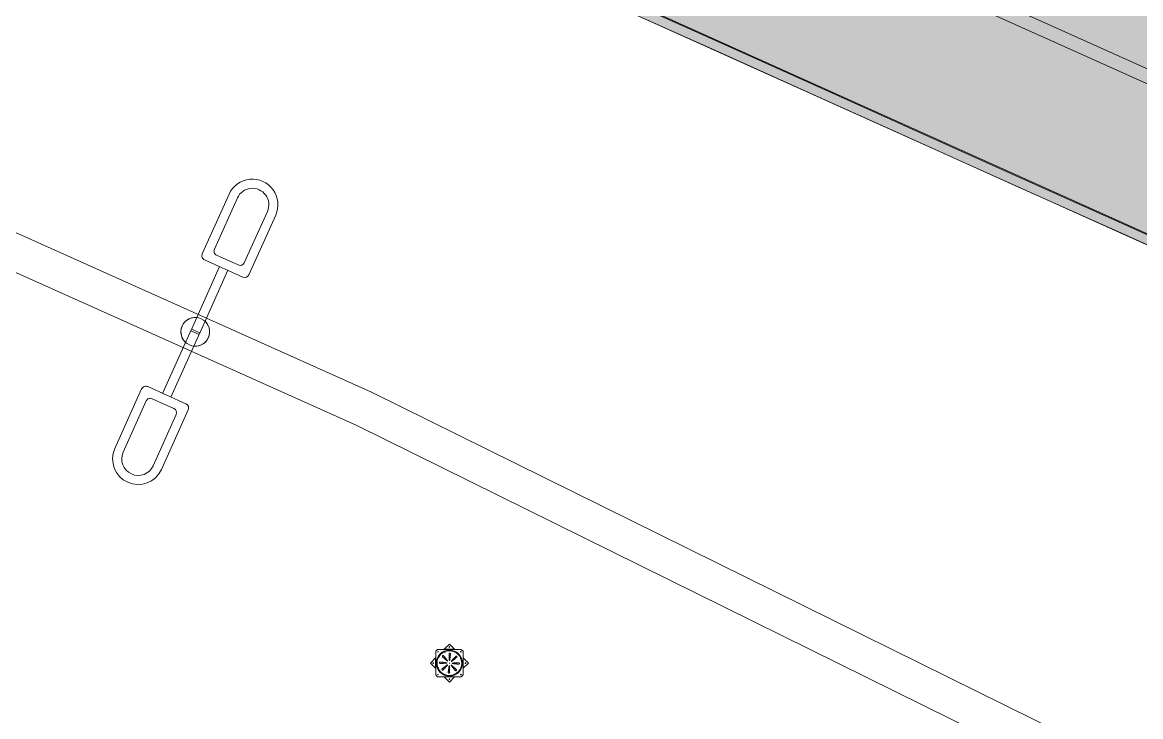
# Model space of a CAD drawing. Header units: metres. Extents: x -17822 to 152406, y -4219 to 19791.
# Drawn here: x 120536 to 121762, y 4820 to 5581 of the extents above; entities that cross this region are included whole.
import ezdxf

# ---------------------------------------------------------------- set-up
doc = ezdxf.new("R2010")
doc.units = ezdxf.units.M
doc.header["$LTSCALE"] = 100
doc.header["$MEASUREMENT"] = 0
doc.layers.get('0').update_dxf_attribs({"color": 9, "lineweight": 9})
for name, color, linetype, lineweight in [('06A', 9, 'Continuous', 9), ('06B', 9, 'Continuous', 9), ('06D', 9, 'Continuous', 9), ('09', 9, 'Continuous', 9)]:
    doc.layers.add(name, color=color, linetype=linetype, lineweight=lineweight)

# ---------------------------------------------------------------- blocks, each defined once
blk = doc.blocks.new('p-suzgec')
at = {"ltscale": 25}
for p, q in [((-13.25, 15.00000000000091), (-15.25, 13.00000000000091)), ((-15.25, 13.00000000000091), (-15.25, -12.99999999999909)), ((12.75, 15.00000000000091), (-13.25, 15.00000000000091)), ((-6.109650044982118, 15.00000000000091), (-5.90965004498139, 15.20000000000164)), ((-5.893768782261759, 12.31870017218989), (-5.974186235293018, 12.51284507791206)), ((-5.90965004498139, 15.20000000000164), (-0.25, 20.85965004500486)), ((-5.90965004498139, 15.20000000000164), (5.409650045028684, 15.20000000000164)), ((-5.759735876508785, 11.9951161132858), (-5.893768782261759, 12.3187001721908)), ((-5.05030670277847, 12.89552851027656), (-4.969889249747211, 12.7013836045553)), ((-4.969889249747211, 12.7013836045553), (-4.835856343990599, 12.37779954565121)), ((-0.25, 20.85965004500486), (5.409650045028684, 15.20000000000164)), ((5.409650045028684, 15.20000000000164), (5.609650044982118, 15.00000000000091)), ((14.75, 13.00000000000091), (12.75, 15.00000000000091)), ((14.75, -12.99999999999909), (14.75, 13.00000000000091)), ((-21.10965004498212, 9.095e-13), (-15.45000000000072, 5.659650045004128)), ((-15.45000000000072, -5.659650045001398), (-21.10965004498212, 9.095e-13)), ((-15.45000000000072, 5.659650045004128), (-15.25, 5.859650045004855)), ((-15.45000000000072, -5.659650045001398), (-15.45000000000072, 5.659650045004128)), ((-10.49204573235329, 1.197096556985343), (-3.392690966185909, 0.2624487707616936)), ((-3.269797998480498, 0.2462696046241035), (-3.392690966185909, 0.2624487707616936)), ((-0.25, 0), (-0.5, 0)), ((-0.25, 0), (-0.25, 0.25)), ((-0.25, 0), (0, 0)), ((-0.25, 0), (-0.25, -0.25)), ((-0.0037303953431547, 3.019797998473222), (0.0124487707398657, 3.142690966207737)), ((0.9470965569853432, 10.24204573236784), (0.0124487707398657, 3.142690966207737)), ((12.06870017219262, 5.64376878227722), (12.26284507792297, 5.724186235293018)), ((12.64552851030748, 4.800306702782108), (12.45138360457349, 4.71988924976631)), ((14.75, 5.859650045004855), (14.95000000000073, 5.659650045004128)), ((14.95000000000073, 5.659650045004128), (14.95000000000073, -5.659650045001398)), ((14.95000000000073, 5.659650045004128), (20.60965004498212, 9.095e-13)), ((20.60965004498212, 9.095e-13), (14.95000000000073, -5.659650045001398)), ((-15.25, -5.859650045002126), (-15.45000000000072, -5.659650045002308)), ((-13.14552851026019, -4.800306702773923), (-12.95138360452984, -4.719889249758125)), ((-12.95138360452984, -4.719889249758125), (-12.62779954564758, -4.585856343992418)), ((-12.56870017219262, -5.643768782269944), (-12.76284507787932, -5.724186235285742)), ((-12.2451161132667, -5.509735876504237), (-12.56870017219262, -5.643768782269944)), ((-1.447096556985343, -10.24204573236329), (-0.5124487707398658, -3.14269096620228)), ((-0.4962696046095516, -3.019797998468675), (-0.5124487707398658, -3.14269096620228)), ((2.769797998480498, -0.2462696046186465), (2.892690966185909, -0.2624487707571461)), ((9.992045732353288, -1.197096556980795), (2.892690966185909, -0.2624487707571461)), ((5.259735876508785, -11.99511611327761), (5.393768782261759, -12.31870017218261)), ((14.95000000000073, -5.659650045002308), (14.75, -5.859650045002126)), ((-15.25, -12.99999999999909), (-13.25, -14.99999999999909)), ((-13.25, -14.99999999999909), (12.75, -14.99999999999909)), ((-5.90965004498139, -15.19999999999891), (-6.109650044982118, -14.99999999999909)), ((5.409650045028684, -15.19999999999891), (-5.90965004498139, -15.19999999999891)), ((-0.25, -20.85965004500213), (-5.90965004498139, -15.19999999999891)), ((5.409650045028684, -15.19999999999891), (-0.25, -20.85965004500213)), ((4.469889249790867, -12.70138360454803), (4.335856343990599, -12.37779954564394)), ((4.55030670277847, -12.89552851026928), (4.469889249790867, -12.70138360454803)), ((5.393768782261759, -12.31870017218352), (5.474186235293018, -12.51284507790478)), ((5.609650044982118, -14.99999999999909), (5.409650045028684, -15.19999999999891)), ((12.75, -14.99999999999909), (14.75, -12.99999999999909))]:
    blk.add_line(p, q, dxfattribs=at)
for centre, radius in [((-0.25, 3.638e-12), 14.29999999999999), ((-12.75, 12.50000000000091), 0.3), ((-0.25, 17.67766952966485), 0.4000000000000008), ((-0.25, 17.67766952966485), 0.3580950766099034), ((12.25, 12.50000000000091), 0.3), ((-17.92766952966485, 9.095e-13), 0.4000000000000008), ((-17.92766952966485, 9.095e-13), 0.3580950766099034), ((17.42766952966485, 9.095e-13), 0.4000000000000007), ((17.42766952966485, 9.095e-13), 0.3580950766099034), ((-12.75, -12.49999999999909), 0.3), ((12.25, -12.49999999999909), 0.3), ((-0.25, -17.67766952966212), 0.4000000000000008), ((-0.25, -17.67766952966303), 0.3580950766099034)]:
    blk.add_circle(centre, radius, dxfattribs=at)
for centre, radius, start, end in [((-0.25, 3.638e-12), 13.54999999999999, 114.6147155052263, 200.3852844985426), ((-0.25, 5.457000000000001e-12), 13.7599999999984, 110.417572820394, 114.5824271695058), ((-0.25, 5.457000000000001e-12), 13.69999999999724, 110.4084486708165, 114.5915513307097), ((-0.25, 3.638e-12), 13.25238115423705, 110.3377704009891, 114.662229603447), ((-0.25, 3.638e-12), 13.1999999999999, 110.3291859899087, 114.6708140010805), ((-0.25, 3.638e-12), 13.54999999999999, 24.61471550310444, 110.3852845044589), ((-0.25, 3.638e-12), 13.55, 294.6147155052263, 20.38528449854262), ((-0.25, 3.638e-12), 13.1999999999999, 20.32918599355558, 24.67081400469464), ((-0.25, 4.5475e-12), 13.252381154235, 20.33777040741776, 24.66222959722354), ((-0.25, 3.638e-12), 13.70000000000007, 20.40844866049673, 24.59155133977938), ((-0.25, 3.638e-12), 13.76000000000045, 20.41757282469414, 24.5824271715112), ((-0.25, 3.638e-12), 13.75999999999951, 200.4175728246941, 204.5824271715112), ((-0.25, 2.7285e-12), 13.69999999999724, 200.4084486604968, 204.5915513397793), ((-0.25, 3.638e-12), 13.25238115423775, 200.3377704074178, 204.6622295972235), ((-0.25, 3.638e-12), 13.19999999999993, 200.3291859935556, 204.6708140046947), ((-0.25, 3.638e-12), 13.54999999999999, 204.6147155031045, 290.385284504459), ((-0.25, 3.638e-12), 13.1999999999999, 290.3291859899087, 294.6708140010806), ((-0.25, 3.638e-12), 13.25238115423766, 290.3377704009891, 294.662229603447), ((-0.25, 3.638e-12), 13.6999999999992, 290.4084486708165, 294.5915513307097), ((-0.25, 3.638e-12), 13.75999999999945, 290.4175728203941, 294.5824271695058)]:
    blk.add_arc(centre, radius, start, end, dxfattribs=at)
for points, knots in [([(-10.46928606615256, -0.3026083914064657), (-10.56732460362764, -0.3053490773854719), (-10.6722236912683, -0.2878953862946218), (-10.86589724267833, -0.2104036031514624), (-10.95459624538125, -0.1501680073379248), (-11.09332100753818, -0.0094831150026948), (-11.15235923216824, 0.0796205597216613), (-11.22762912516555, 0.2747618499233795), (-11.24385338486172, 0.3808014860132971), (-11.2352074899245, 0.5788250360310486), (-11.20980300521478, 0.6830471218891035), (-11.11781185278596, 0.8708856371349611), (-11.05123238950182, 0.954504725161314), (-10.90077402060706, 1.082563609319549), (-10.80716266632225, 1.134839363046012), (-10.60749553441928, 1.195149470398973), (-10.50150064076297, 1.203397894883892), (-10.40409285239729, 1.192134245182387)], [2.169267774827236, 2.169267774827236, 2.169267774827236, 2.169267774827236, 2.468106939247626, 2.468106939247626, 2.768207167394642, 2.768207167394642, 3.065525473568619, 3.065525473568619, 3.362843779742595, 3.362843779742595, 3.66016208591657, 3.66016208591657, 3.957480392090545, 3.957480392090545, 4.257580620237561, 4.257580620237561, 4.556349938830072, 4.556349938830072, 4.556349938830072, 4.556349938830072]), ([(-7.690102921893412, 7.012150030668634), (-7.7613645941492, 7.079535787674103), (-7.823197827070544, 7.166052267220948), (-7.905350743232702, 7.357795114112379), (-7.925477411270549, 7.463107778654375), (-7.924091389962995, 7.660680240111105), (-7.902831906314532, 7.76543238170143), (-7.818070028442889, 7.956641963049151), (-7.754560966743155, 8.043095592849568), (-7.6084236007664, 8.177005816980454), (-7.516763773652201, 8.232738277215503), (-7.318894318119419, 8.300512597431405), (-7.212687903920594, 8.312561431635004), (-7.015746465651318, 8.296722604087336), (-6.912588702281938, 8.267493920629931), (-6.728757033451984, 8.168953623544438), (-6.647974808467553, 8.099836432354095), (-6.5870617039036, 8.022994121605734)], [2.169267774827237, 2.169267774827237, 2.169267774827237, 2.169267774827237, 2.468106939247627, 2.468106939247627, 2.768207167394643, 2.768207167394643, 3.065525473568619, 3.065525473568619, 3.362843779742594, 3.362843779742594, 3.660162085916569, 3.660162085916569, 3.957480392090544, 3.957480392090544, 4.257580620237561, 4.257580620237561, 4.556349938830071, 4.556349938830071, 4.556349938830071, 4.556349938830071]), ([(-3.468189580551551, 0.3901081838366735), (-3.467733072535338, 0.3900553960020261), (-3.467277114046737, 0.3900013961356308), (-3.466821718215214, 0.3899461926184813), (-3.437212401255237, 0.3863569230124995), (-3.406182339182123, 0.3768891133440775), (-3.350107435835525, 0.3466170273277385), (-3.325063247746584, 0.3258101064066068), (-3.286688151583803, 0.280251024167228), (-3.270521014557743, 0.2524370738501602), (-3.25009845909517, 0.1926051041818937), (-3.245846746209281, 0.1605853841356293), (-3.248442583251744, 0.1011309400646496), (-3.255468819617817, 0.0696036259168977), (-3.281028360874188, 0.0117792779492447), (-3.29955812254775, -0.0145197730553264), (-3.341757925554702, -0.0565608792230705), (-3.368520255571638, -0.0751058787136572), (-3.427020163089764, -0.1003755204546906), (-3.458757320418953, -0.107102854140976), (-3.494906053318119, -0.1083094372770574), (-3.501333430594968, -0.1082818879949627), (-3.507811567000317, -0.1079990464531875)], [-0.001398503542098, -0.001398503542098, -0.001398503542098, -0.001398503542098, 0, 0, 0, 0.0909291013476903, 0.0909291013476903, 0.1818582026953806, 0.1818582026953806, 0.2711248308511078, 0.2711248308511078, 0.360391459006835, 0.360391459006835, 0.4496580871625623, 0.4496580871625623, 0.5389247153182894, 0.5389247153182894, 0.6298538166659796, 0.6298538166659796, 0.7207829180136698, 0.7207829180136698, 0.7401198426695906, 0.7401198426695906, 0.7401198426695906, 0.7401198426695906]), ([(-2.249755533317511, 2.55145181773696), (-2.249470060087332, 2.551091691197143), (-2.249185832450166, 2.550731096196614), (-2.248902853716572, 2.550370047927572), (-2.230503901744668, 2.526895102228081), (-2.215257086885685, 2.498258782501579), (-2.197011739808658, 2.437202240796069), (-2.194015539436804, 2.404780610694615), (-2.199095384730753, 2.345430183973803), (-2.207330925390124, 2.3143308588742), (-2.235197589405288, 2.257582339924738), (-2.25483253551647, 2.231934563717913), (-2.29870871012099, 2.191729457151268), (-2.325970187132043, 2.174404578888243), (-2.384931500630045, 2.151589915259137), (-2.416630258085206, 2.146096198092891), (-2.476197576150299, 2.146208413690146), (-2.508234696135332, 2.152018943839721), (-2.56746871247742, 2.175516290128143), (-2.594667214900255, 2.193200905996491), (-2.621081412165949, 2.217908737056859), (-2.625606773981417, 2.222473059415278), (-2.629987508942576, 2.227253792732881)], [-0.0013985035420983, -0.0013985035420983, -0.0013985035420983, -0.0013985035420983, 0, 0, 0, 0.0909291013476902, 0.0909291013476902, 0.1818582026953803, 0.1818582026953803, 0.2711248308511076, 0.2711248308511076, 0.3603914590068348, 0.3603914590068348, 0.4496580871625623, 0.4496580871625623, 0.5389247153182897, 0.5389247153182897, 0.62985381666598, 0.62985381666598, 0.7207829180136703, 0.7207829180136703, 0.7401198426695902, 0.7401198426695902, 0.7401198426695902, 0.7401198426695902]), ([(-0.5526083914082847, 10.2192860661753), (-0.555349077378196, 10.31732460362218), (-0.5378953862928029, 10.42222369127557), (-0.4604036031305441, 10.61589724269288), (-0.4001680073342869, 10.7045962453667), (-0.2594831150017853, 10.84332100757365), (-0.1703794402528729, 10.90235923217369), (0.0247618499197415, 10.97762912517009), (0.1308014859896502, 10.9938533848599), (0.3288250360637903, 10.98520748994815), (0.4330471219036554, 10.95980300522024), (0.6208856371231378, 10.86781185280324), (0.7045047251522192, 10.80123238952001), (0.8325636093504726, 10.6507740206307), (0.8848393630687496, 10.55716266634772), (0.9451494704007928, 10.35749553441656), (0.9533978948820732, 10.25150064075751), (0.9421342452042154, 10.15409285243368)], [2.169267774827236, 2.169267774827236, 2.169267774827236, 2.169267774827236, 2.468106939247626, 2.468106939247626, 2.768207167394642, 2.768207167394642, 3.065525473568616, 3.065525473568616, 3.362843779742592, 3.362843779742592, 3.660162085916569, 3.660162085916569, 3.957480392090545, 3.957480392090545, 4.257580620237561, 4.257580620237561, 4.556349938830072, 4.556349938830072, 4.556349938830072, 4.556349938830072]), ([(0.1401081838630489, 3.218189580550642), (0.1400553959902027, 3.21773307254898), (0.1400013961356308, 3.217277114074931), (0.1399461926412187, 3.216821718233403), (0.1363569230306894, 3.187212401255237), (0.1268891133368015, 3.156182339190308), (0.0966170273241005, 3.100107435855533), (0.0758101064238872, 3.07506324777205), (0.0302510241963319, 3.036688151610178), (0.0024370738756261, 3.020521014591395), (-0.0573948957971879, 3.000098459116088), (-0.0894146158825606, 2.995846746205643), (-0.1488690599326219, 2.998442583293581), (-0.1803963740821928, 3.005468819636007), (-0.2382207220434793, 3.031028360878735), (-0.2645197730525979, 3.049558122558663), (-0.3065608792021521, 3.091757925545607), (-0.3251058787100192, 3.118520255578914), (-0.3503755204365007, 3.177020163118868), (-0.357102854130062, 3.208757320413496), (-0.3583094372879714, 3.24490605333267), (-0.3582818879731349, 3.251333430631348), (-0.3579990464277216, 3.257811566986674)], [-0.0013985035420976, -0.0013985035420976, -0.0013985035420976, -0.0013985035420976, 0, 0, 0, 0.0909291013476903, 0.0909291013476903, 0.1818582026953805, 0.1818582026953805, 0.2711248308511078, 0.2711248308511078, 0.3603914590068352, 0.3603914590068352, 0.4496580871625627, 0.4496580871625627, 0.5389247153182901, 0.5389247153182901, 0.6298538166659801, 0.6298538166659801, 0.7207829180136702, 0.7207829180136702, 0.7401198426695911, 0.7401198426695911, 0.7401198426695911, 0.7401198426695911]), ([(2.301451817758788, 1.999755533368443), (2.301091691198962, 1.999470060100065), (2.300731096183881, 1.99918583244289), (2.300370047938486, 1.998902853736581), (2.276895102251728, 1.980503901793781), (2.248258782503398, 1.965257086905694), (2.187202240806072, 1.947011739806839), (2.154780610697343, 1.94401553946227), (2.095430183970165, 1.949095384733482), (2.064330858876928, 1.95733092539649), (2.007582339923828, 1.985197589414383), (1.981934563722461, 2.004832535560126), (1.94172945716491, 2.048708710142818), (1.924404578887333, 2.075970187132952), (1.901589915250951, 2.134931500635502), (1.896096198121085, 2.16663025807793), (1.896208413691056, 2.226197576193953), (1.902018943848815, 2.25823469613806), (1.925516290124505, 2.317468712490153), (1.943200905992853, 2.344667214898436), (1.967908737064135, 2.371081412195053), (1.972473059409821, 2.375606773983236), (1.977253792712872, 2.379987508958038)], [-0.0013985035420974, -0.0013985035420974, -0.0013985035420974, -0.0013985035420974, 0, 0, 0, 0.0909291013476903, 0.0909291013476903, 0.1818582026953806, 0.1818582026953806, 0.2711248308511081, 0.2711248308511081, 0.3603914590068356, 0.3603914590068356, 0.4496580871625627, 0.4496580871625627, 0.5389247153182897, 0.5389247153182897, 0.6298538166659798, 0.6298538166659798, 0.7207829180136698, 0.7207829180136698, 0.7401198426695906, 0.7401198426695906, 0.7401198426695906, 0.7401198426695906]), ([(2.968189580551551, -0.3901081838275786), (2.967733072582632, -0.3900553959929311), (2.967277114094031, -0.3900013961274453), (2.966821718262509, -0.3899461926093863), (2.937212401255237, -0.3863569230034045), (2.906182339182123, -0.3768891133349825), (2.850107435882819, -0.3466170273186435), (2.825063247793877, -0.3258101063975118), (2.786688151583803, -0.2802510241590426), (2.770521014601399, -0.2524370738410653), (2.75009845909517, -0.1926051041737082), (2.74584674620928, -0.1605853841265343), (2.748442583299038, -0.1011309400564642), (2.755468819661473, -0.0696036259078028), (2.781028360874188, -0.0117792779401498), (2.79955812254775, 0.0145197730644213), (2.841757925554702, 0.05656087923125599), (2.868520255571638, 0.0751058787227521), (2.927020163089764, 0.100375520462876), (2.958757320418953, 0.1071028541500709), (2.994906053318119, 0.1083094372861524), (3.001333430642262, 0.1082818880040577), (3.007811567000317, 0.1079990464622824)], [-0.0013985035420981, -0.0013985035420981, -0.0013985035420981, -0.0013985035420981, 0, 0, 0, 0.0909291013476898, 0.0909291013476898, 0.1818582026953796, 0.1818582026953796, 0.2711248308511073, 0.2711248308511073, 0.360391459006835, 0.360391459006835, 0.4496580871625626, 0.4496580871625626, 0.5389247153182902, 0.5389247153182902, 0.6298538166659802, 0.6298538166659802, 0.7207829180136704, 0.7207829180136704, 0.7401198426695906, 0.7401198426695906, 0.7401198426695906, 0.7401198426695906]), ([(6.762150030677731, 7.440102921889774), (6.829535787692293, 7.511364594176484), (6.9160522672355, 7.573197827068725), (7.107795114116014, 7.655350743266353), (7.213107778690755, 7.675477411273277), (7.410680240114742, 7.674091389966633), (7.515432381722348, 7.652831906304527), (7.706641963031871, 7.568070028470174), (7.793095592875033, 7.504560966763165), (7.927005816996825, 7.358423600789138), (7.982738277223687, 7.26676377370677), (8.050512597430497, 7.068894318123966), (8.062561431666836, 6.962687903968799), (8.046722604100067, 6.765746465661322), (8.01749392063357, 6.662588702301036), (7.918953623528067, 6.478757033448347), (7.849836432375013, 6.397974808483922), (7.772994121631199, 6.3370617039036)], [2.169267774827235, 2.169267774827235, 2.169267774827235, 2.169267774827235, 2.468106939247627, 2.468106939247627, 2.768207167394643, 2.768207167394643, 3.065525473568619, 3.065525473568619, 3.362843779742595, 3.362843779742595, 3.660162085916571, 3.660162085916571, 3.957480392090547, 3.957480392090547, 4.257580620237563, 4.257580620237563, 4.556349938830074, 4.556349938830074, 4.556349938830074, 4.556349938830074]), ([(9.969286066152563, 0.3026083914146511), (10.06732460362764, 0.3053490773936573), (10.1722236912683, 0.2878953863018978), (10.36589724267833, 0.2104036031596479), (10.45459624538125, 0.1501680073461102), (10.59332100758183, 0.0094831150108803), (10.65235923216824, -0.0796205597143853), (10.72762912521284, -0.274761849915194), (10.74385338486172, -0.3808014860060211), (10.7352074899718, -0.5788250360237726), (10.70980300521478, -0.683047121880918), (10.61781185283325, -0.8708856371267756), (10.55123238954547, -0.9545047251531286), (10.40077402060706, -1.082563609312273), (10.30716266636591, -1.134839363037826), (10.10749553441928, -1.195149470391697), (10.00150064076297, -1.203397894875706), (9.904092852444592, -1.192134245175111)], [2.169267774827239, 2.169267774827239, 2.169267774827239, 2.169267774827239, 2.468106939247626, 2.468106939247626, 2.768207167394643, 2.768207167394643, 3.065525473568619, 3.065525473568619, 3.362843779742594, 3.362843779742594, 3.66016208591657, 3.66016208591657, 3.957480392090547, 3.957480392090547, 4.257580620237561, 4.257580620237561, 4.556349938830072, 4.556349938830072, 4.556349938830072, 4.556349938830072]), ([(-7.262150030677731, -7.440102921881588), (-7.329535787644999, -7.511364594169207), (-7.416052267188205, -7.573197827060539), (-7.607795114068722, -7.655350743258167), (-7.713107778643462, -7.675477411265093), (-7.910680240114742, -7.674091389959358), (-8.015432381722349, -7.65283190629634), (-8.20664196303187, -7.568070028462897), (-8.293095592827738, -7.504560966754979), (-8.427005816949531, -7.358423600780952), (-8.482738277176395, -7.266763773698585), (-8.550512597430497, -7.06889431811669), (-8.562561431619542, -6.962687903960612), (-8.546722604056413, -6.765746465653138), (-8.51749392063357, -6.66258870229285), (-8.418953623528067, -6.478757033440161), (-8.34983643232772, -6.397974808475738), (-8.272994121583906, -6.337061703896325)], [2.169267774827236, 2.169267774827236, 2.169267774827236, 2.169267774827236, 2.468106939247626, 2.468106939247626, 2.768207167394642, 2.768207167394642, 3.065525473568618, 3.065525473568618, 3.362843779742593, 3.362843779742593, 3.66016208591657, 3.66016208591657, 3.957480392090547, 3.957480392090547, 4.257580620237563, 4.257580620237563, 4.556349938830072, 4.556349938830072, 4.556349938830072, 4.556349938830072]), ([(-2.801451817715134, -1.999755533360257), (-2.801091691198962, -1.99947006009188), (-2.800731096183881, -1.999185832433795), (-2.80037004789483, -1.998902853727486), (-2.776895102208072, -1.980503901784686), (-2.748258782456105, -1.965257086897508), (-2.687202240806072, -1.947011739797744), (-2.654780610697344, -1.944015539454085), (-2.595430183970165, -1.949095384724387), (-2.564330858876928, -1.957330925388305), (-2.507582339923828, -1.985197589405288), (-2.481934563722461, -2.00483253555194), (-2.441729457117617, -2.048708710133723), (-2.424404578887333, -2.075970187124767), (-2.401589915250951, -2.134931500626407), (-2.396096198073792, -2.166630258068835), (-2.396208413643762, -2.226197576184858), (-2.402018943801522, -2.258234696128965), (-2.425516290124505, -2.317468712481058), (-2.443200905992853, -2.344667214889341), (-2.467908737016841, -2.371081412185958), (-2.472473059409821, -2.37560677397505), (-2.477253792712872, -2.379987508948943)], [-0.0013985035420968, -0.0013985035420968, -0.0013985035420968, -0.0013985035420968, 0, 0, 0, 0.09092910134769, 0.09092910134769, 0.18185820269538, 0.18185820269538, 0.2711248308511075, 0.2711248308511075, 0.3603914590068351, 0.3603914590068351, 0.4496580871625629, 0.4496580871625629, 0.5389247153182906, 0.5389247153182906, 0.6298538166659805, 0.6298538166659805, 0.7207829180136704, 0.7207829180136704, 0.74011984266959, 0.74011984266959, 0.74011984266959, 0.74011984266959]), ([(0.0526083914082847, -10.21928606616711), (0.055349077378196, -10.31732460361491), (0.0378953863400966, -10.42222369126739), (-0.0395963968258002, -10.6158972426856), (-0.0998319926220575, -10.70459624535942), (-0.2405168849509209, -10.84332100756546), (-0.3296205596998334, -10.90235923216551), (-0.5247618499197415, -10.97762912516191), (-0.6308014859896502, -10.99385338485262), (-0.8288250360164965, -10.98520748994087), (-0.9330471218563616, -10.95980300521205), (-1.120885637123137, -10.86781185279597), (-1.204504725152219, -10.80123238951182), (-1.332563609303178, -10.65077402062252), (-1.384839363025093, -10.55716266634044), (-1.445149470353499, -10.35749553440837), (-1.453397894882073, -10.25150064074932), (-1.442134245160559, -10.15409285242549)], [2.169267774827236, 2.169267774827236, 2.169267774827236, 2.169267774827236, 2.468106939247626, 2.468106939247626, 2.768207167394642, 2.768207167394642, 3.065525473568619, 3.065525473568619, 3.362843779742594, 3.362843779742594, 3.660162085916569, 3.660162085916569, 3.957480392090545, 3.957480392090545, 4.257580620237561, 4.257580620237561, 4.556349938830071, 4.556349938830071, 4.556349938830071, 4.556349938830071]), ([(-0.6401081838193932, -3.218189580541547), (-0.6400553959902027, -3.217733072539886), (-0.6400013960883371, -3.217277114065836), (-0.639946192597563, -3.216821718224308), (-0.6363569229833957, -3.187212401247052), (-0.6268891133368016, -3.156182339181214), (-0.5966170273241005, -3.100107435846439), (-0.5758101063765935, -3.075063247763864), (-0.5302510241526761, -3.036688151601993), (-0.5024370738319704, -3.020521014583209), (-0.4426051041591564, -3.000098459106993), (-0.4105853841174394, -2.995846746197457), (-0.3511309400200844, -2.998442583285395), (-0.3196036259178072, -3.005468819627822), (-0.2617792779128649, -3.031028360870549), (-0.2354802269037464, -3.049558122550478), (-0.1934391207541921, -3.091757925536512), (-0.1748941212426871, -3.118520255570729), (-0.1496244795162056, -3.177020163109773), (-0.1428971458226442, -3.208757320404402), (-0.1416905627120286, -3.244906053323575), (-0.1417181119795714, -3.251333430623162), (-0.1420009535286226, -3.257811566978488)], [-0.0013985035420976, -0.0013985035420976, -0.0013985035420976, -0.0013985035420976, 0, 0, 0, 0.0909291013476901, 0.0909291013476901, 0.1818582026953802, 0.1818582026953802, 0.2711248308511076, 0.2711248308511076, 0.3603914590068349, 0.3603914590068349, 0.4496580871625624, 0.4496580871625624, 0.5389247153182898, 0.5389247153182898, 0.62985381666598, 0.62985381666598, 0.7207829180136702, 0.7207829180136702, 0.740119842669591, 0.740119842669591, 0.740119842669591, 0.740119842669591]), ([(1.749755533364805, -2.551451817727866), (1.749470060130988, -2.551091691188049), (1.749185832450166, -2.550731096187519), (1.748902853716572, -2.550370047918477), (1.730503901791962, -2.526895102218986), (1.715257086929341, -2.498258782492484), (1.697011739808658, -2.437202240787884), (1.694015539484098, -2.40478061068552), (1.699095384778047, -2.345430183965618), (1.707330925390124, -2.314330858866014), (1.735197589405288, -2.257582339916552), (1.754832535563764, -2.231934563708819), (1.798708710168284, -2.191729457143082), (1.825970187132043, -2.174404578880057), (1.884931500630045, -2.151589915250951), (1.916630258085206, -2.146096198084705), (1.976197576197591, -2.146208413681961), (2.008234696135332, -2.152018943831535), (2.06746871247742, -2.175516290119048), (2.094667214900255, -2.193200905987396), (2.121081412209605, -2.217908737048674), (2.125606773981417, -2.222473059406183), (2.12998750898987, -2.227253792724695)], [-0.001398503542097, -0.001398503542097, -0.001398503542097, -0.001398503542097, 0, 0, 0, 0.0909291013476904, 0.0909291013476904, 0.1818582026953808, 0.1818582026953808, 0.2711248308511082, 0.2711248308511082, 0.3603914590068356, 0.3603914590068356, 0.4496580871625637, 0.4496580871625637, 0.5389247153182916, 0.5389247153182916, 0.6298538166659814, 0.6298538166659814, 0.7207829180136712, 0.7207829180136712, 0.7401198426695922, 0.7401198426695922, 0.7401198426695922, 0.7401198426695922]), ([(7.190102921893412, -7.01215003066045), (7.261364594196492, -7.079535787666828), (7.323197827070544, -7.166052267212763), (7.405350743279996, -7.357795114104192), (7.425477411270549, -7.463107778647099), (7.424091389962995, -7.660680240102919), (7.402831906314532, -7.765432381693244), (7.318070028490182, -7.956641963040965), (7.25456096679045, -8.043095592842292), (7.108423600810057, -8.177005816973177), (7.016763773699495, -8.232738277208227), (6.818894318119419, -8.300512597423221), (6.712687903967888, -8.312561431627728), (6.515746465651318, -8.296722604080058), (6.412588702329231, -8.267493920621746), (6.228757033451984, -8.168953623536252), (6.147974808467553, -8.099836432345908), (6.0870617039036, -8.022994121597547)], [2.169267774827236, 2.169267774827236, 2.169267774827236, 2.169267774827236, 2.468106939247625, 2.468106939247625, 2.768207167394641, 2.768207167394641, 3.065525473568616, 3.065525473568616, 3.362843779742593, 3.362843779742593, 3.660162085916569, 3.660162085916569, 3.957480392090544, 3.957480392090544, 4.257580620237561, 4.257580620237561, 4.556349938830071, 4.556349938830071, 4.556349938830071, 4.556349938830071])]:
    blk.add_open_spline(points, degree=3, knots=knots, dxfattribs=at)
for points, weights in [([(-10.40409285239729, 1.192134245182387), (-5.137961372733116, 0.5831905324957916), (-3.468189580551551, 0.3901081838366735)], [1.043571220722654, 1.194704331472031, 1]), ([(-2.629987508942576, 2.227253792732881), (-3.853269404593447, 3.384001507533867), (-7.690102921893412, 7.012150030668634)], [1, 1.192890122442924, 1.043369591779915]), ([(-6.5870617039036, 8.022994121605734), (-3.29393265312683, 3.868688613823906), (-2.249755533317511, 2.55145181773696)], [1.043571221280278, 1.194704334353847, 1]), ([(-0.3579990464277216, 3.257811566986674), (-0.4050458169076592, 4.94074664376967), (-0.5526083914082847, 10.2192860661753)], [1, 1.192890122297644, 1.043369591750457]), ([(0.9421342452042154, 10.15409285243368), (0.3331905324957916, 4.887961372754035), (0.1401081838630489, 3.218189580550642)], [1.043571220429301, 1.194704329934248, 1]), ([(1.977253792712872, 2.379987508958038), (3.1340015070964, 3.603269404147794), (6.762150030677731, 7.440102921889774)], [1, 1.192890120171966, 1.043369591338578]), ([(7.772994121631199, 6.3370617039036), (3.61868861243056, 3.043932652093643), (2.301451817758788, 1.999755533368443)], [1.043571220057412, 1.194704328018913, 1]), ([(11.745116113314, 5.509735876511513), (11.90479123769182, 5.575875478612941), (12.06870017219262, 5.64376878227722)], [1.025547445254197, 1.012779980401008, 1]), ([(12.45138360457349, 4.71988924976631), (12.28747467007633, 4.651995946097487), (12.12779954564757, 4.585856344000604)], [1, 1.012779980401774, 1.025547445255728]), ([(-3.507811567000317, -0.1079990464531875), (-5.190746644744649, -0.1550458169504054), (-10.46928606615256, -0.3026083914064657)], [1, 1.192890124490874, 1.043369592179161]), ([(-8.272994121583906, -6.337061703896325), (-4.118688613409176, -3.04393265285762), (-2.801451817715134, -1.999755533359348)], [1.043571220942109, 1.194704332602387, 1]), ([(-2.477253792712872, -2.379987508948943), (-3.634001507609355, -3.603269404687125), (-7.262150030677731, -7.440102921881588)], [1, 1.192890123265694, 1.0433695919387]), ([(-1.442134245160559, -10.15409285242549), (-0.8331905324957914, -4.887961373042343), (-0.6401081838193932, -3.218189580541547)], [1.043571221026345, 1.194704333048303, 1]), ([(-0.1420009535286226, -3.257811566977578), (-0.0949541830923408, -4.940746641929763), (0.0526083914082847, -10.21928606616711)], [1, 1.192890113385196, 1.043369590024122]), ([(6.0870617039036, -8.022994121597547), (2.79393265186809, -3.868688612164078), (1.749755533364805, -2.551451817727866)], [1.043571219823404, 1.19470432680835, 1]), ([(2.12998750898987, -2.227253792724695), (3.353269403614831, -3.384001506543427), (7.190102921893412, -7.01215003066045)], [1, 1.192890117810992, 1.043369590879193])]:
    blk.add_rational_spline(points, weights, degree=2, dxfattribs=at)
for points, weights, knots in [([(3.007811567000317, 0.1079990464622824), (3.534545359063487, 0.1227239898989865), (6.012470738496631, 0.1919948656295673), (9.969286066152563, 0.3026083914146511)], [4.140647999070912, 3.567000401618872, 2.159536505705722, 1.324805863231822], [27.48414514386062, 27.48414514386062, 27.48414514386062, 27.50397367069815, 27.53272487457785, 27.53272487457785, 27.53272487457785]), ([(9.904092852397296, -1.192134245175111), (7.924256886122747, -0.9631979437353948), (4.697911481744085, -0.5901228018619804), (3.266394278871302, -0.4245907782787981), (2.968189580551551, -0.3901081838275786)], [1.324767237256654, 1.644854720390148, 2.713119413791541, 3.811418397336341, 4.162423829478075], [0.005902243483629999, 0.005902243483629999, 0.005902243483629999, 0.0175391276016079, 0.0447722171783756, 0.0575812293957394, 0.0575812293957394, 0.0575812293957394])]:
    blk.add_rational_spline(points, weights, degree=2, knots=knots, dxfattribs=at)
blk = doc.blocks.new('p-platform_süzgeç')
at = {"layer": '06D'}
blk.add_blockref('p-suzgec', (-3420.744665643332, -3751.317816466882), dxfattribs=at)
blk = doc.blocks.new('A$C442D6FDD')
at = {"layer": '06D', "color": 9}
for p, q in [((16693.02234395774, 2928.331194183363), (16663.68407938753, 2862.952370106877)), ((16702.14584697963, 2924.237089567011), (16676.90168702577, 2867.981768512411)), ((16709.7462977822, 2853.242991948449), (16734.99045773606, 2909.498313003048)), ((16714.77569618773, 2840.025384310204), (16744.11396075796, 2905.40420838669)), ((16708.16689236862, 2837.510685107444), (16666.19877859028, 2856.343566287764)), ((16703.13749396307, 2850.728292745688), (16679.41638622853, 2861.372964693292)), ((16657.53743786619, 2793.076553870733), (16682.62108396851, 2848.974178005777)), ((16666.66094088809, 2788.982449254378), (16691.74458699039, 2844.880073389431)), ((16645.32970965678, 2765.872255093435), (16620.24606355441, 2709.974630958416)), ((16654.45321267868, 2761.778150477066), (16629.36956657628, 2705.88052634206)), ((16567.8766897868, 2649.450495961195), (16597.21495435708, 2714.829320037652)), ((16645.79187195451, 2698.511138060057), (16603.82375817619, 2717.344019240419)), ((16577.00019280869, 2645.356391344834), (16602.2443527626, 2701.611712399409)), ((16632.57426431625, 2693.481739654543), (16608.85315658172, 2704.12641160217)), ((16635.08896351902, 2686.872935835415), (16609.84480356511, 2630.61761478084)), ((16648.30657115727, 2691.902334240942), (16618.968306587, 2626.523510164473))]:
    blk.add_line(p, q, dxfattribs=at)
for points in [[(16666.66094088809, 2788.982449254378), (16660.19733422836, 2774.578631956535), (16651.07383120646, 2778.672736572893), (16657.53743786619, 2793.076553870731)], [(16654.45321267868, 2761.778150477066), (16660.9168193384, 2776.181967774914), (16651.7933163165, 2780.276072391282), (16645.32970965679, 2765.872255093437)]]:
    blk.add_lwpolyline(points, dxfattribs=at)
for centre, radius, start, end in [((16718.56815235785, 2916.867701285029), 28.0000000000004, 335.8321936963501, 155.8321936963501), ((16718.56815235785, 2916.867701285029), 18.00000000000039, 335.8321936963501, 155.8321936963501), ((16668.24583089847, 2860.905317798695), 5, 155.8321936963501, 245.8321936964296), ((16681.46343853671, 2865.934716204235), 5, 155.8321936963501, 245.8321936964296), ((16705.18454627126, 2855.290044256625), 5, 245.8321936964296, 335.8321936963501), ((16710.21394467679, 2842.072436618387), 5, 245.8321936964296, 335.8321936963501), ((16655.99532527245, 2777.427352173897), 15.725, 84.37209640142595, 47.29229099117386), ((16655.99532527245, 2777.427352173897), 15.72499999999999, 264.3720964014259, 227.2922909911562), ((16601.77670586803, 2712.782267729478), 4.999999999999997, 65.8321936962288, 155.8321936963025), ((16606.80610427354, 2699.564660091229), 4.999999999999997, 65.8321936962288, 155.8321936963025), ((16643.74481964632, 2693.949386549116), 4.999999999999997, 335.8321936963025, 65.8321936962288), ((16630.52721200808, 2688.919988143596), 4.999999999999997, 335.8321936963025, 65.8321936962288), ((16593.4224981869, 2637.987003062837), 28.00000000000039, 155.8321936963025, 335.8321936963025), ((16593.4224981869, 2637.987003062837), 18.00000000000038, 155.8321936963025, 335.8321936963025)]:
    blk.add_arc(centre, radius, start, end, dxfattribs=at)
blk = doc.blocks.new('Rectangular Mul_ ÇATI KATI2')
at = {"layer": '06B'}
for p, q in [((2522.257784961755, 1084.905025806298), (2642.257784961754, 1084.905025806297)), ((2642.257784961754, 1074.905025806297), (2522.257784961755, 1074.905025806298))]:
    blk.add_line(p, q, dxfattribs=at)
blk = doc.blocks.new('p-katlıotopark')
at = {"layer": '06D'}
h = blk.add_hatch(color=254, dxfattribs=at)
h.dxf.hatch_style = 1
h.paths.add_polyline_path([(0, 0), (4140.486423014161, 0), (4140.486423014155, -659.5000000000356), (5009.99999999998, -659.5000000000356), (5009.999999999982, -2970.999999698328), (-0.26357698585457, -2971)])
h.paths.add_polyline_path([(1774.736423014151, -669.9999999995125), (3444.736423014147, -669.9999999995126), (3444.736423014147, -1350.000000942616), (1774.736423014151, -1350.000000942616)], flags=16)
at = {"layer": '06A'}
for p, q in [((2544.73642301415, -2794.999999698311), (4114.736423014147, -2794.999999698316)), ((4129.736423014147, -2809.999999698316), (2529.73642301415, -2809.999999698311))]:
    blk.add_line(p, q, dxfattribs=at)
at = {"layer": '06D'}
blk.add_line((9.736423014160891, -2959.999999698284), (4999.736423014151, -2959.999999698333), dxfattribs=at)
at = {"layer": '09'}
blk.add_lwpolyline([(0, 0), (4140.486423014161, 0), (4140.486423014155, -659.5000000000356), (5009.99999999998, -659.5000000000356), (5009.999999999982, -2970.999999698328), (-0.26357698585457, -2971), (0, 0)], dxfattribs=at)
at = {"layer": '06B'}
for p in [(687.7422150382263, -4045.90502550461), (807.742215038226, -4045.905025504611), (927.7422150382247, -4045.905025504607), (1047.742215038226, -4045.905025504613), (1167.742215038227, -4045.905025504614), (1287.742215038224, -4045.905025504611)]:
    blk.add_blockref('Rectangular Mul_ ÇATI KATI2', p, dxfattribs=at)

msp = doc.modelspace()

# ---------------------------------------------------------------- linework, layer by layer
at = {"layer": '06D'}
msp.add_lwpolyline([(116661.343078641, 6866.979209464669), (118498.7687692973, 6218.089746095517), (120901.6901375532, 5139.796524432105), (122796.7127085023, 4202.596329208653), (124084.1555369386, 3408.610873280677), (124511.9999957124, 2283.976718006741), (124511.9999957124, -684.8526916697738), (124048.7998255797, -1321.317817740693), (124098.3146289296, -1321.317817740734), (124551.9999957124, -697.8119804998205), (124551.9999957124, 2291.328307683747), (124116.7123308056, 3435.527713062826), (122816.1194642367, 4237.62299631001), (120918.7504870381, 5175.983627524492), (118513.6420946087, 6255.25826013746), (116673.2425982709, 6905.197927159969)], dxfattribs=at)

# ---------------------------------------------------------------- block references
for name, p in [('A$C442D6FDD', (104069.4733830786, 2464.55785253368)), ('p-platform_süzgeç', (124424.9999957124, 8630.000004305977))]:
    msp.add_blockref(name, p)
at = {"layer": '09', "rotation": 335.7671394835621}
msp.add_blockref('p-katlıotopark', (119478.4793983109, 9626.400023802125), dxfattribs=at)

doc.saveas('drawing.dxf')
